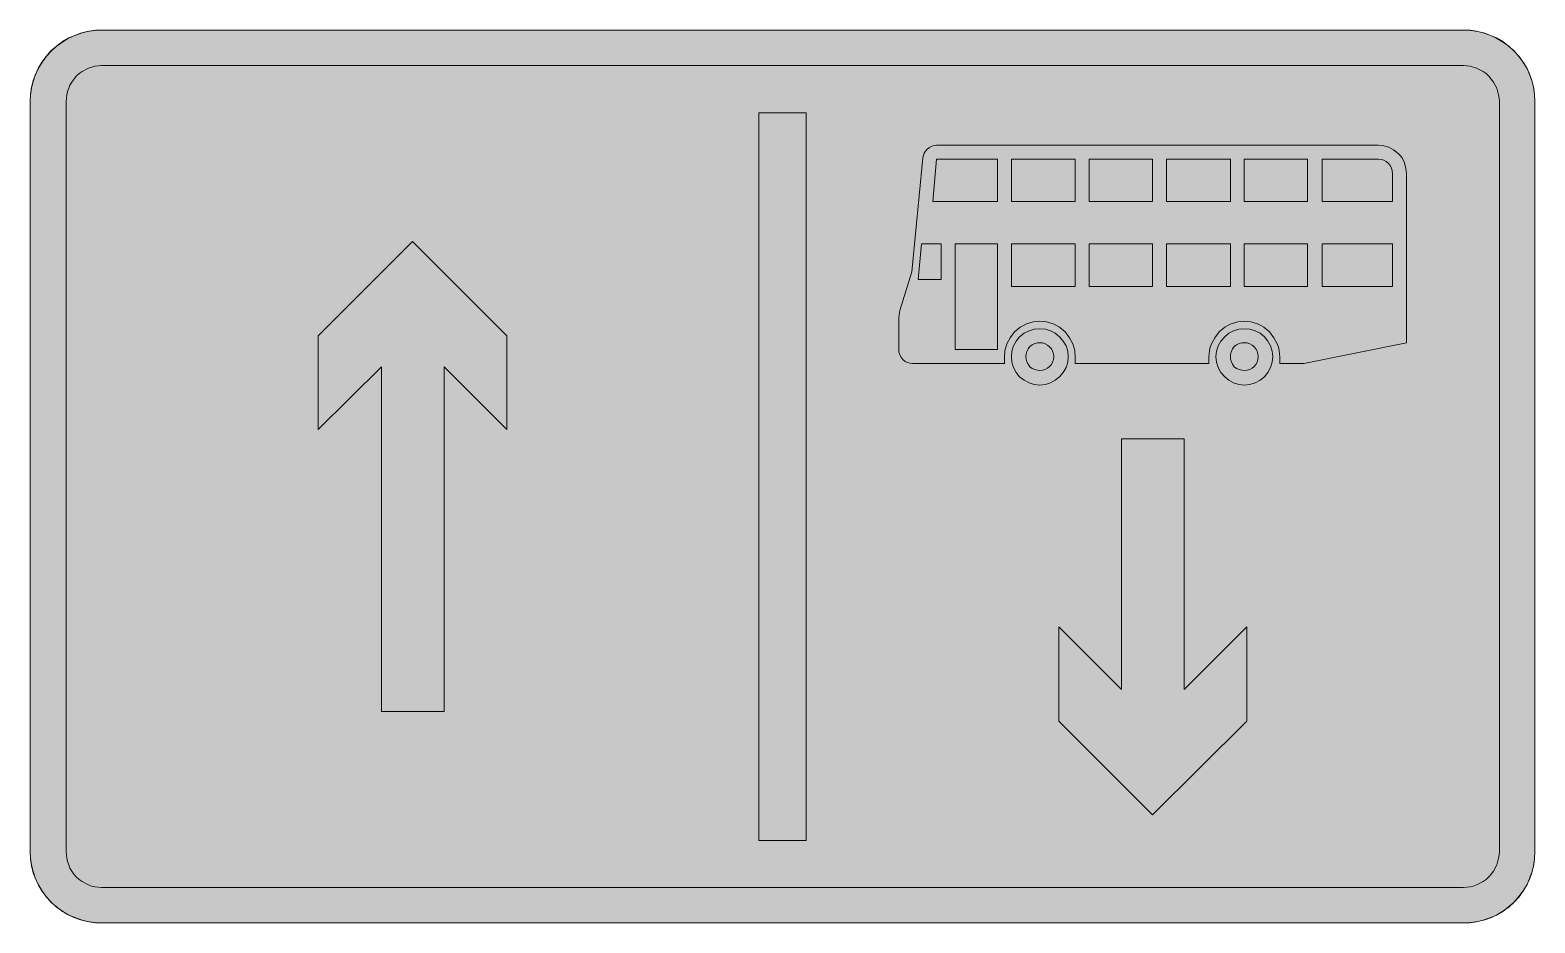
# Model space of a CAD drawing. Header units: metres. Extents: x 71 to 499, y 9 to 263.
import ezdxf

# ---------------------------------------------------------------- set-up
doc = ezdxf.new("R2010")
doc.units = ezdxf.units.M
for name, color, linetype, true_color in [('FILL_BLUE_0000FF', 7, 'Continuous', 0x0000ff), ('FILL_WHITE_FFFFFF', 7, 'Continuous', 0xffffff), ('STROKE_BLUE_0000FF', 7, 'Continuous', 0x0000ff)]:
    doc.layers.add(name, color=color, linetype=linetype, true_color=true_color)

msp = doc.modelspace()

# ---------------------------------------------------------------- hatches: boundary and pattern name
at = {"layer": 'FILL_BLUE_0000FF', "true_color": 0x0000ff}
h = msp.add_hatch(color=7, dxfattribs=at)
h.dxf.hatch_style = 1
h.paths.add_polyline_path([(479.38, 252.84), (480.33, 252.68), (482.22, 252.18), (484.06, 251.21), (484.9, 250.59), (485.64, 249.84), (486.39, 249.03), (487.01, 248.2), (487.98, 246.42), (488.47, 244.53), (488.64, 243.59), (488.7, 242.64), (488.7, 29.34), (488.64, 28.4), (488.47, 27.45), (487.98, 25.56), (487.01, 23.72), (486.39, 22.88), (485.64, 22.14), (484.9, 21.39), (484.06, 20.77), (482.22, 19.8), (481.27, 19.46), (480.33, 19.24), (478.44, 19.08), (91.26, 19.08), (89.37, 19.24), (88.42, 19.46), (87.48, 19.8), (85.7, 20.77), (84.87, 21.39), (84.06, 22.14), (83.39, 22.88), (82.78, 23.72), (82.26, 24.62), (81.9, 25.56), (81.56, 26.51), (81.34, 27.45), (81.18, 29.34), (81.18, 242.64), (81.34, 244.53), (81.56, 245.48), (81.9, 246.42), (82.26, 247.33), (82.78, 248.2), (84.06, 249.84), (84.87, 250.59), (85.7, 251.21), (87.48, 252.18), (89.37, 252.68), (90.31, 252.84), (91.26, 252.9), (478.44, 252.9), (479.38, 252.84)])
at = {"layer": 'FILL_WHITE_FFFFFF', "true_color": 0xffffff}
h = msp.add_hatch(color=7, dxfattribs=at)
h.dxf.hatch_style = 1
h.paths.add_polyline_path([(91.26, 9), (89.47, 9.07), (87.64, 9.32), (85.77, 9.76), (83.88, 10.44), (82, 11.24), (80.17, 12.29), (78.44, 13.53), (76.86, 14.94), (75.47, 16.49), (74.27, 18.16), (73.24, 19.93), (72.36, 21.78), (71.76, 23.67), (71.3, 25.56), (71.02, 27.45), (70.92, 29.34), (70.92, 242.64), (71.02, 244.53), (71.3, 246.42), (71.76, 248.31), (72.36, 250.2), (73.24, 252.05), (74.27, 253.82), (75.47, 255.49), (76.86, 257.04), (78.41, 258.45), (80.1, 259.7), (81.92, 260.74), (83.88, 261.54), (85.77, 262.22), (87.64, 262.67), (89.47, 262.91), (91.26, 262.98), (478.44, 262.98), (480.33, 262.91), (482.22, 262.67), (484.11, 262.22), (486, 261.54), (487.85, 260.74), (489.62, 259.7), (491.29, 258.45), (492.84, 257.04), (494.25, 255.49), (495.49, 253.82), (496.54, 252.05), (497.34, 250.2), (498.02, 248.31), (498.46, 246.42), (498.71, 244.53), (498.78, 242.64), (498.78, 29.34), (498.71, 27.45), (498.46, 25.56), (498.02, 23.67), (497.34, 21.78), (496.54, 19.93), (495.49, 18.16), (494.25, 16.49), (492.84, 14.94), (491.29, 13.53), (489.62, 12.29), (487.85, 11.24), (486, 10.44), (484.11, 9.76), (482.22, 9.32), (480.33, 9.07), (478.44, 9), (91.26, 9)])
h = msp.add_hatch(color=7, dxfattribs=at)
h.dxf.hatch_style = 1
h.paths.add_polyline_path([(291.6, 239.4), (291.6, 32.4), (278.1, 32.4), (278.1, 239.4), (291.6, 239.4)])
h = msp.add_hatch(color=7, dxfattribs=at)
h.dxf.hatch_style = 1
h.paths.add_polyline_path([(416.16, 180.18), (415.21, 180.12), (414.27, 179.96), (412.38, 179.46), (411.47, 178.99), (410.6, 178.43), (408.96, 177.12), (407.74, 175.48), (406.8, 173.7), (406.46, 172.76), (406.24, 171.81), (406.08, 169.92), (406.08, 168.12), (368.1, 168.12), (368.1, 169.92), (367.94, 171.81), (367.72, 172.76), (367.38, 173.7), (366.43, 175.48), (365.22, 177.12), (363.58, 178.43), (362.71, 178.99), (361.8, 179.46), (359.91, 179.96), (358.96, 180.12), (358.02, 180.18), (357.07, 180.12), (356.13, 179.96), (354.24, 179.46), (353.33, 178.99), (352.46, 178.43), (350.82, 177.12), (349.6, 175.48), (348.66, 173.7), (348.32, 172.76), (348.1, 171.81), (347.94, 169.92), (347.94, 168.12), (321.84, 168.12), (321.14, 168.19), (320.42, 168.39), (319.74, 168.73), (319.14, 169.2), (318.56, 169.9), (318.17, 170.64), (317.95, 171.38), (317.88, 172.08), (317.88, 180.9), (317.99, 182.07), (318.24, 183.24), (321.66, 194.22), (324.72, 226.62), (325.15, 227.95), (325.5, 228.57), (325.98, 229.14), (326.65, 229.61), (327.33, 229.95), (328, 230.15), (328.68, 230.22), (454.32, 230.22), (455.8, 230.08), (457.24, 229.66), (458.62, 228.93), (459.9, 227.88), (460.51, 227.28), (461, 226.6), (461.7, 225.18), (462.1, 223.65), (462.24, 222.12), (462.24, 174.06), (433.08, 168.12), (426.24, 168.12), (426.24, 169.92), (426.08, 171.81), (425.86, 172.76), (425.52, 173.7), (424.57, 175.48), (423.36, 177.12), (421.72, 178.43), (420.85, 178.99), (419.94, 179.46), (418.05, 179.96), (417.1, 180.12), (416.16, 180.18)])
h.paths.add_polyline_path([(458.28, 190.08), (458.28, 202.14), (438.3, 202.14), (438.3, 190.08), (458.28, 190.08)], flags=16)
h.paths.add_polyline_path([(416.16, 190.08), (434.16, 190.08), (434.16, 202.14), (416.16, 202.14), (416.16, 190.08)], flags=16)
h.paths.add_polyline_path([(394.02, 202.14), (394.02, 190.08), (412.2, 190.08), (412.2, 202.14), (394.02, 202.14)], flags=16)
h.paths.add_polyline_path([(390.06, 202.14), (372.06, 202.14), (372.06, 190.08), (390.06, 190.08), (390.06, 202.14)], flags=16)
h.paths.add_polyline_path([(368.1, 190.08), (368.1, 202.14), (349.92, 202.14), (349.92, 190.08), (368.1, 190.08)], flags=16)
h.paths.add_polyline_path([(333.9, 172.08), (345.96, 172.08), (345.96, 202.14), (333.9, 202.14), (333.9, 172.08)], flags=16)
h.paths.add_polyline_path([(323.46, 192.06), (329.94, 192.06), (329.94, 202.14), (324.36, 202.14), (323.46, 192.06)], flags=16)
h.paths.add_polyline_path([(328.68, 226.26), (327.6, 214.2), (345.96, 214.2), (345.96, 226.26), (328.68, 226.26)], flags=16)
h.paths.add_polyline_path([(368.1, 214.2), (368.1, 226.26), (349.92, 226.26), (349.92, 214.2), (368.1, 214.2)], flags=16)
h.paths.add_polyline_path([(372.06, 214.2), (390.06, 214.2), (390.06, 226.26), (372.06, 226.26), (372.06, 214.2)], flags=16)
h.paths.add_polyline_path([(394.02, 226.26), (394.02, 214.2), (412.2, 214.2), (412.2, 226.26), (394.02, 226.26)], flags=16)
h.paths.add_polyline_path([(416.16, 214.2), (434.16, 214.2), (434.16, 226.26), (416.16, 226.26), (416.16, 214.2)], flags=16)
h.paths.add_polyline_path([(458.28, 222.12), (458.2, 222.97), (457.96, 223.75), (457.6, 224.46), (457.11, 225.07), (456.52, 225.57), (455.85, 225.94), (455.11, 226.18), (454.32, 226.26), (438.3, 226.26), (438.3, 214.2), (458.28, 214.2), (458.28, 222.12)], flags=16)
h = msp.add_hatch(color=7, dxfattribs=at)
h.dxf.hatch_style = 1
h.paths.add_polyline_path([(179.64, 202.86), (206.46, 176.04), (206.46, 149.4), (188.64, 167.22), (188.64, 69.12), (170.82, 69.12), (170.82, 167.22), (152.82, 149.4), (152.82, 176.04), (179.64, 202.86)])
h = msp.add_hatch(color=7, dxfattribs=at)
h.dxf.hatch_style = 1
h.paths.add_polyline_path([(365.47, 167.02), (364.68, 165.62), (363.6, 164.34), (362.42, 163.37), (361.08, 162.63), (359.6, 162.16), (358.02, 162), (356.44, 162.16), (354.94, 162.63), (353.54, 163.37), (352.26, 164.34), (351.29, 165.62), (350.55, 167.02), (350.08, 168.52), (349.92, 170.1), (350.08, 171.68), (350.55, 173.16), (351.29, 174.5), (352.26, 175.68), (353.54, 176.73), (354.94, 177.46), (356.44, 177.88), (358.02, 178.02), (359.6, 177.88), (361.08, 177.46), (362.42, 176.73), (363.6, 175.68), (364.68, 174.5), (365.47, 173.16), (365.95, 171.68), (366.12, 170.1), (365.95, 168.52), (365.47, 167.02)])
h.paths.add_polyline_path([(361.66, 171.63), (361.3, 172.3), (360.81, 172.89), (360.22, 173.38), (359.55, 173.75), (358.81, 173.98), (358.02, 174.06), (357.32, 173.99), (356.58, 173.79), (355.84, 173.45), (355.14, 172.98), (354.67, 172.28), (354.33, 171.54), (354.13, 170.8), (354.06, 170.1), (354.13, 169.32), (354.33, 168.59), (354.67, 167.9), (355.14, 167.22), (355.84, 166.75), (356.58, 166.41), (357.32, 166.21), (358.02, 166.14), (358.81, 166.21), (359.55, 166.43), (360.22, 166.78), (360.81, 167.24), (361.3, 167.82), (361.66, 168.49), (361.9, 169.26), (361.98, 170.1), (361.9, 170.89), (361.66, 171.63)], flags=16)
h = msp.add_hatch(color=7, dxfattribs=at)
h.dxf.hatch_style = 1
h.paths.add_polyline_path([(423.63, 167.02), (422.89, 165.62), (421.92, 164.34), (420.64, 163.37), (419.24, 162.63), (417.74, 162.16), (416.16, 162), (414.58, 162.16), (413.1, 162.63), (411.76, 163.37), (410.58, 164.34), (409.5, 165.62), (408.71, 167.02), (408.23, 168.52), (408.06, 170.1), (408.23, 171.68), (408.71, 173.16), (409.5, 174.5), (410.58, 175.68), (411.76, 176.73), (413.1, 177.46), (414.58, 177.88), (416.16, 178.02), (417.74, 177.88), (419.24, 177.46), (420.64, 176.73), (421.92, 175.68), (422.89, 174.5), (423.63, 173.16), (424.1, 171.68), (424.26, 170.1), (424.1, 168.52), (423.63, 167.02)])
h.paths.add_polyline_path([(419.8, 171.63), (419.44, 172.3), (418.95, 172.89), (418.36, 173.38), (417.69, 173.75), (416.95, 173.98), (416.16, 174.06), (415.46, 173.99), (414.72, 173.79), (413.98, 173.45), (413.28, 172.98), (412.81, 172.28), (412.47, 171.54), (412.27, 170.8), (412.2, 170.1), (412.27, 169.32), (412.47, 168.59), (412.81, 167.9), (413.28, 167.22), (413.98, 166.75), (414.72, 166.41), (415.46, 166.21), (416.16, 166.14), (416.95, 166.21), (417.69, 166.43), (418.36, 166.78), (418.95, 167.24), (419.44, 167.82), (419.8, 168.49), (420.04, 169.26), (420.12, 170.1), (420.04, 170.89), (419.8, 171.63)], flags=16)
h = msp.add_hatch(color=7, dxfattribs=at)
h.dxf.hatch_style = 1
h.paths.add_polyline_path([(363.42, 93.24), (381.24, 75.42), (381.24, 146.7), (399.06, 146.7), (399.06, 75.42), (416.88, 93.24), (416.88, 66.42), (390.06, 39.78), (363.42, 66.42), (363.42, 93.24)])

# ---------------------------------------------------------------- linework, layer by layer
at = {"layer": 'FILL_BLUE_0000FF', "lineweight": 0, "true_color": 0x0000ff}
msp.add_lwpolyline([(479.38, 252.84), (480.33, 252.68), (482.22, 252.18), (484.06, 251.21), (484.9, 250.59), (485.64, 249.84), (486.39, 249.03), (487.01, 248.2), (487.98, 246.42), (488.47, 244.53), (488.64, 243.59), (488.7, 242.64), (488.7, 29.34), (488.64, 28.4), (488.47, 27.45), (487.98, 25.56), (487.01, 23.72), (486.39, 22.88), (485.64, 22.14), (484.9, 21.39), (484.06, 20.77), (482.22, 19.8), (481.27, 19.46), (480.33, 19.24), (478.44, 19.08), (91.26, 19.08), (89.37, 19.24), (88.42, 19.46), (87.48, 19.8), (85.7, 20.77), (84.87, 21.39), (84.06, 22.14), (83.39, 22.88), (82.78, 23.72), (82.26, 24.62), (81.9, 25.56), (81.56, 26.51), (81.34, 27.45), (81.18, 29.34), (81.18, 242.64), (81.34, 244.53), (81.56, 245.48), (81.9, 246.42), (82.26, 247.33), (82.78, 248.2), (84.06, 249.84), (84.87, 250.59), (85.7, 251.21), (87.48, 252.18), (89.37, 252.68), (90.31, 252.84), (91.26, 252.9), (478.44, 252.9)], close=True, dxfattribs=at)
at = {"layer": 'FILL_WHITE_FFFFFF', "lineweight": 0, "true_color": 0xffffff}
for points in [[(91.26, 9), (89.47, 9.07), (87.64, 9.32), (85.77, 9.76), (83.88, 10.44), (82, 11.24), (80.17, 12.29), (78.44, 13.53), (76.86, 14.94), (75.47, 16.49), (74.27, 18.16), (73.24, 19.93), (72.36, 21.78), (71.76, 23.67), (71.3, 25.56), (71.02, 27.45), (70.92, 29.34), (70.92, 242.64), (71.02, 244.53), (71.3, 246.42), (71.76, 248.31), (72.36, 250.2), (73.24, 252.05), (74.27, 253.82), (75.47, 255.49), (76.86, 257.04), (78.41, 258.45), (80.1, 259.7), (81.92, 260.74), (83.88, 261.54), (85.77, 262.22), (87.64, 262.67), (89.47, 262.91), (91.26, 262.98), (478.44, 262.98), (480.33, 262.91), (482.22, 262.67), (484.11, 262.22), (486, 261.54), (487.85, 260.74), (489.62, 259.7), (491.29, 258.45), (492.84, 257.04), (494.25, 255.49), (495.49, 253.82), (496.54, 252.05), (497.34, 250.2), (498.02, 248.31), (498.46, 246.42), (498.71, 244.53), (498.78, 242.64), (498.78, 29.34), (498.71, 27.45), (498.46, 25.56), (498.02, 23.67), (497.34, 21.78), (496.54, 19.93), (495.49, 18.16), (494.25, 16.49), (492.84, 14.94), (491.29, 13.53), (489.62, 12.29), (487.85, 11.24), (486, 10.44), (484.11, 9.76), (482.22, 9.32), (480.33, 9.07), (478.44, 9)], [(291.6, 239.4), (291.6, 32.4), (278.1, 32.4), (278.1, 239.4)], [(416.16, 180.18), (415.21, 180.12), (414.27, 179.96), (412.38, 179.46), (411.47, 178.99), (410.6, 178.43), (408.96, 177.12), (407.74, 175.48), (406.8, 173.7), (406.46, 172.76), (406.24, 171.81), (406.08, 169.92), (406.08, 168.12), (368.1, 168.12), (368.1, 169.92), (367.94, 171.81), (367.72, 172.76), (367.38, 173.7), (366.43, 175.48), (365.22, 177.12), (363.58, 178.43), (362.71, 178.99), (361.8, 179.46), (359.91, 179.96), (358.96, 180.12), (358.02, 180.18), (357.07, 180.12), (356.13, 179.96), (354.24, 179.46), (353.33, 178.99), (352.46, 178.43), (350.82, 177.12), (349.6, 175.48), (348.66, 173.7), (348.32, 172.76), (348.1, 171.81), (347.94, 169.92), (347.94, 168.12), (321.84, 168.12), (321.14, 168.19), (320.42, 168.39), (319.74, 168.73), (319.14, 169.2), (318.56, 169.9), (318.17, 170.64), (317.95, 171.38), (317.88, 172.08), (317.88, 180.9), (317.99, 182.07), (318.24, 183.24), (321.66, 194.22), (324.72, 226.62), (325.15, 227.95), (325.5, 228.57), (325.98, 229.14), (326.65, 229.61), (327.33, 229.95), (328, 230.15), (328.68, 230.22), (454.32, 230.22), (455.8, 230.08), (457.24, 229.66), (458.62, 228.93), (459.9, 227.88), (460.51, 227.28), (461, 226.6), (461.7, 225.18), (462.1, 223.65), (462.24, 222.12), (462.24, 174.06), (433.08, 168.12), (426.24, 168.12), (426.24, 169.92), (426.08, 171.81), (425.86, 172.76), (425.52, 173.7), (424.57, 175.48), (423.36, 177.12), (421.72, 178.43), (420.85, 178.99), (419.94, 179.46), (418.05, 179.96), (417.1, 180.12)], [(328.68, 226.26), (327.6, 214.2), (345.96, 214.2), (345.96, 226.26)], [(368.1, 214.2), (368.1, 226.26), (349.92, 226.26), (349.92, 214.2)], [(372.06, 214.2), (390.06, 214.2), (390.06, 226.26), (372.06, 226.26)], [(394.02, 226.26), (394.02, 214.2), (412.2, 214.2), (412.2, 226.26)], [(416.16, 214.2), (434.16, 214.2), (434.16, 226.26), (416.16, 226.26)], [(458.28, 222.12), (458.2, 222.97), (457.96, 223.75), (457.6, 224.46), (457.11, 225.07), (456.52, 225.57), (455.85, 225.94), (455.11, 226.18), (454.32, 226.26), (438.3, 226.26), (438.3, 214.2), (458.28, 214.2)], [(179.64, 202.86), (206.46, 176.04), (206.46, 149.4), (188.64, 167.22), (188.64, 69.12), (170.82, 69.12), (170.82, 167.22), (152.82, 149.4), (152.82, 176.04)], [(323.46, 192.06), (329.94, 192.06), (329.94, 202.14), (324.36, 202.14)], [(333.9, 172.08), (345.96, 172.08), (345.96, 202.14), (333.9, 202.14)], [(368.1, 190.08), (368.1, 202.14), (349.92, 202.14), (349.92, 190.08)], [(390.06, 202.14), (372.06, 202.14), (372.06, 190.08), (390.06, 190.08)], [(394.02, 202.14), (394.02, 190.08), (412.2, 190.08), (412.2, 202.14)], [(416.16, 190.08), (434.16, 190.08), (434.16, 202.14), (416.16, 202.14)], [(458.28, 190.08), (458.28, 202.14), (438.3, 202.14), (438.3, 190.08)], [(365.47, 167.02), (364.68, 165.62), (363.6, 164.34), (362.42, 163.37), (361.08, 162.63), (359.6, 162.16), (358.02, 162), (356.44, 162.16), (354.94, 162.63), (353.54, 163.37), (352.26, 164.34), (351.29, 165.62), (350.55, 167.02), (350.08, 168.52), (349.92, 170.1), (350.08, 171.68), (350.55, 173.16), (351.29, 174.5), (352.26, 175.68), (353.54, 176.73), (354.94, 177.46), (356.44, 177.88), (358.02, 178.02), (359.6, 177.88), (361.08, 177.46), (362.42, 176.73), (363.6, 175.68), (364.68, 174.5), (365.47, 173.16), (365.95, 171.68), (366.12, 170.1), (365.95, 168.52)], [(423.63, 167.02), (422.89, 165.62), (421.92, 164.34), (420.64, 163.37), (419.24, 162.63), (417.74, 162.16), (416.16, 162), (414.58, 162.16), (413.1, 162.63), (411.76, 163.37), (410.58, 164.34), (409.5, 165.62), (408.71, 167.02), (408.23, 168.52), (408.06, 170.1), (408.23, 171.68), (408.71, 173.16), (409.5, 174.5), (410.58, 175.68), (411.76, 176.73), (413.1, 177.46), (414.58, 177.88), (416.16, 178.02), (417.74, 177.88), (419.24, 177.46), (420.64, 176.73), (421.92, 175.68), (422.89, 174.5), (423.63, 173.16), (424.1, 171.68), (424.26, 170.1), (424.1, 168.52)], [(361.66, 171.63), (361.3, 172.3), (360.81, 172.89), (360.22, 173.38), (359.55, 173.75), (358.81, 173.98), (358.02, 174.06), (357.32, 173.99), (356.58, 173.79), (355.84, 173.45), (355.14, 172.98), (354.67, 172.28), (354.33, 171.54), (354.13, 170.8), (354.06, 170.1), (354.13, 169.32), (354.33, 168.59), (354.67, 167.9), (355.14, 167.22), (355.84, 166.75), (356.58, 166.41), (357.32, 166.21), (358.02, 166.14), (358.81, 166.21), (359.55, 166.43), (360.22, 166.78), (360.81, 167.24), (361.3, 167.82), (361.66, 168.49), (361.9, 169.26), (361.98, 170.1), (361.9, 170.89)], [(419.8, 171.63), (419.44, 172.3), (418.95, 172.89), (418.36, 173.38), (417.69, 173.75), (416.95, 173.98), (416.16, 174.06), (415.46, 173.99), (414.72, 173.79), (413.98, 173.45), (413.28, 172.98), (412.81, 172.28), (412.47, 171.54), (412.27, 170.8), (412.2, 170.1), (412.27, 169.32), (412.47, 168.59), (412.81, 167.9), (413.28, 167.22), (413.98, 166.75), (414.72, 166.41), (415.46, 166.21), (416.16, 166.14), (416.95, 166.21), (417.69, 166.43), (418.36, 166.78), (418.95, 167.24), (419.44, 167.82), (419.8, 168.49), (420.04, 169.26), (420.12, 170.1), (420.04, 170.89)], [(363.42, 93.24), (381.24, 75.42), (381.24, 146.7), (399.06, 146.7), (399.06, 75.42), (416.88, 93.24), (416.88, 66.42), (390.06, 39.78), (363.42, 66.42)]]:
    msp.add_lwpolyline(points, close=True, dxfattribs=at)
at = {"layer": 'STROKE_BLUE_0000FF', "lineweight": 0, "true_color": 0x0000ff}
for points in [[(91.26, 262.98), (89.19, 262.87), (87.18, 262.56), (85.24, 262.06), (83.37, 261.37), (81.6, 260.51), (79.92, 259.49), (78.35, 258.31), (76.9, 257), (75.59, 255.55), (74.41, 253.98), (73.39, 252.3), (72.53, 250.53), (71.84, 248.66), (71.34, 246.72), (71.03, 244.71), (70.92, 242.64)], [(478.44, 262.98), (91.26, 262.98)], [(498.78, 242.64), (498.68, 244.71), (498.37, 246.72), (497.87, 248.66), (497.2, 250.53), (496.35, 252.3), (495.33, 253.98), (494.17, 255.55), (492.86, 257), (491.42, 258.31), (489.86, 259.49), (488.18, 260.51), (486.4, 261.37), (484.53, 262.06), (482.57, 262.56), (480.54, 262.87), (478.44, 262.98)], [(70.92, 242.64), (70.92, 29.34)], [(498.78, 29.34), (498.78, 242.64)], [(70.92, 29.34), (71.03, 27.24), (71.34, 25.21), (71.84, 23.25), (72.53, 21.38), (73.39, 19.6), (74.41, 17.92), (75.59, 16.36), (76.9, 14.92), (78.35, 13.61), (79.92, 12.45), (81.6, 11.43), (83.37, 10.58), (85.24, 9.91), (87.18, 9.41), (89.19, 9.1), (91.26, 9)], [(478.44, 9), (480.54, 9.1), (482.57, 9.41), (484.53, 9.91), (486.4, 10.58), (488.18, 11.43), (489.86, 12.45), (491.42, 13.61), (492.86, 14.92), (494.17, 16.36), (495.33, 17.92), (496.35, 19.6), (497.2, 21.38), (497.87, 23.25), (498.37, 25.21), (498.68, 27.24), (498.78, 29.34)], [(91.26, 9), (478.44, 9)]]:
    msp.add_lwpolyline(points, dxfattribs=at)

doc.saveas('drawing.dxf')
